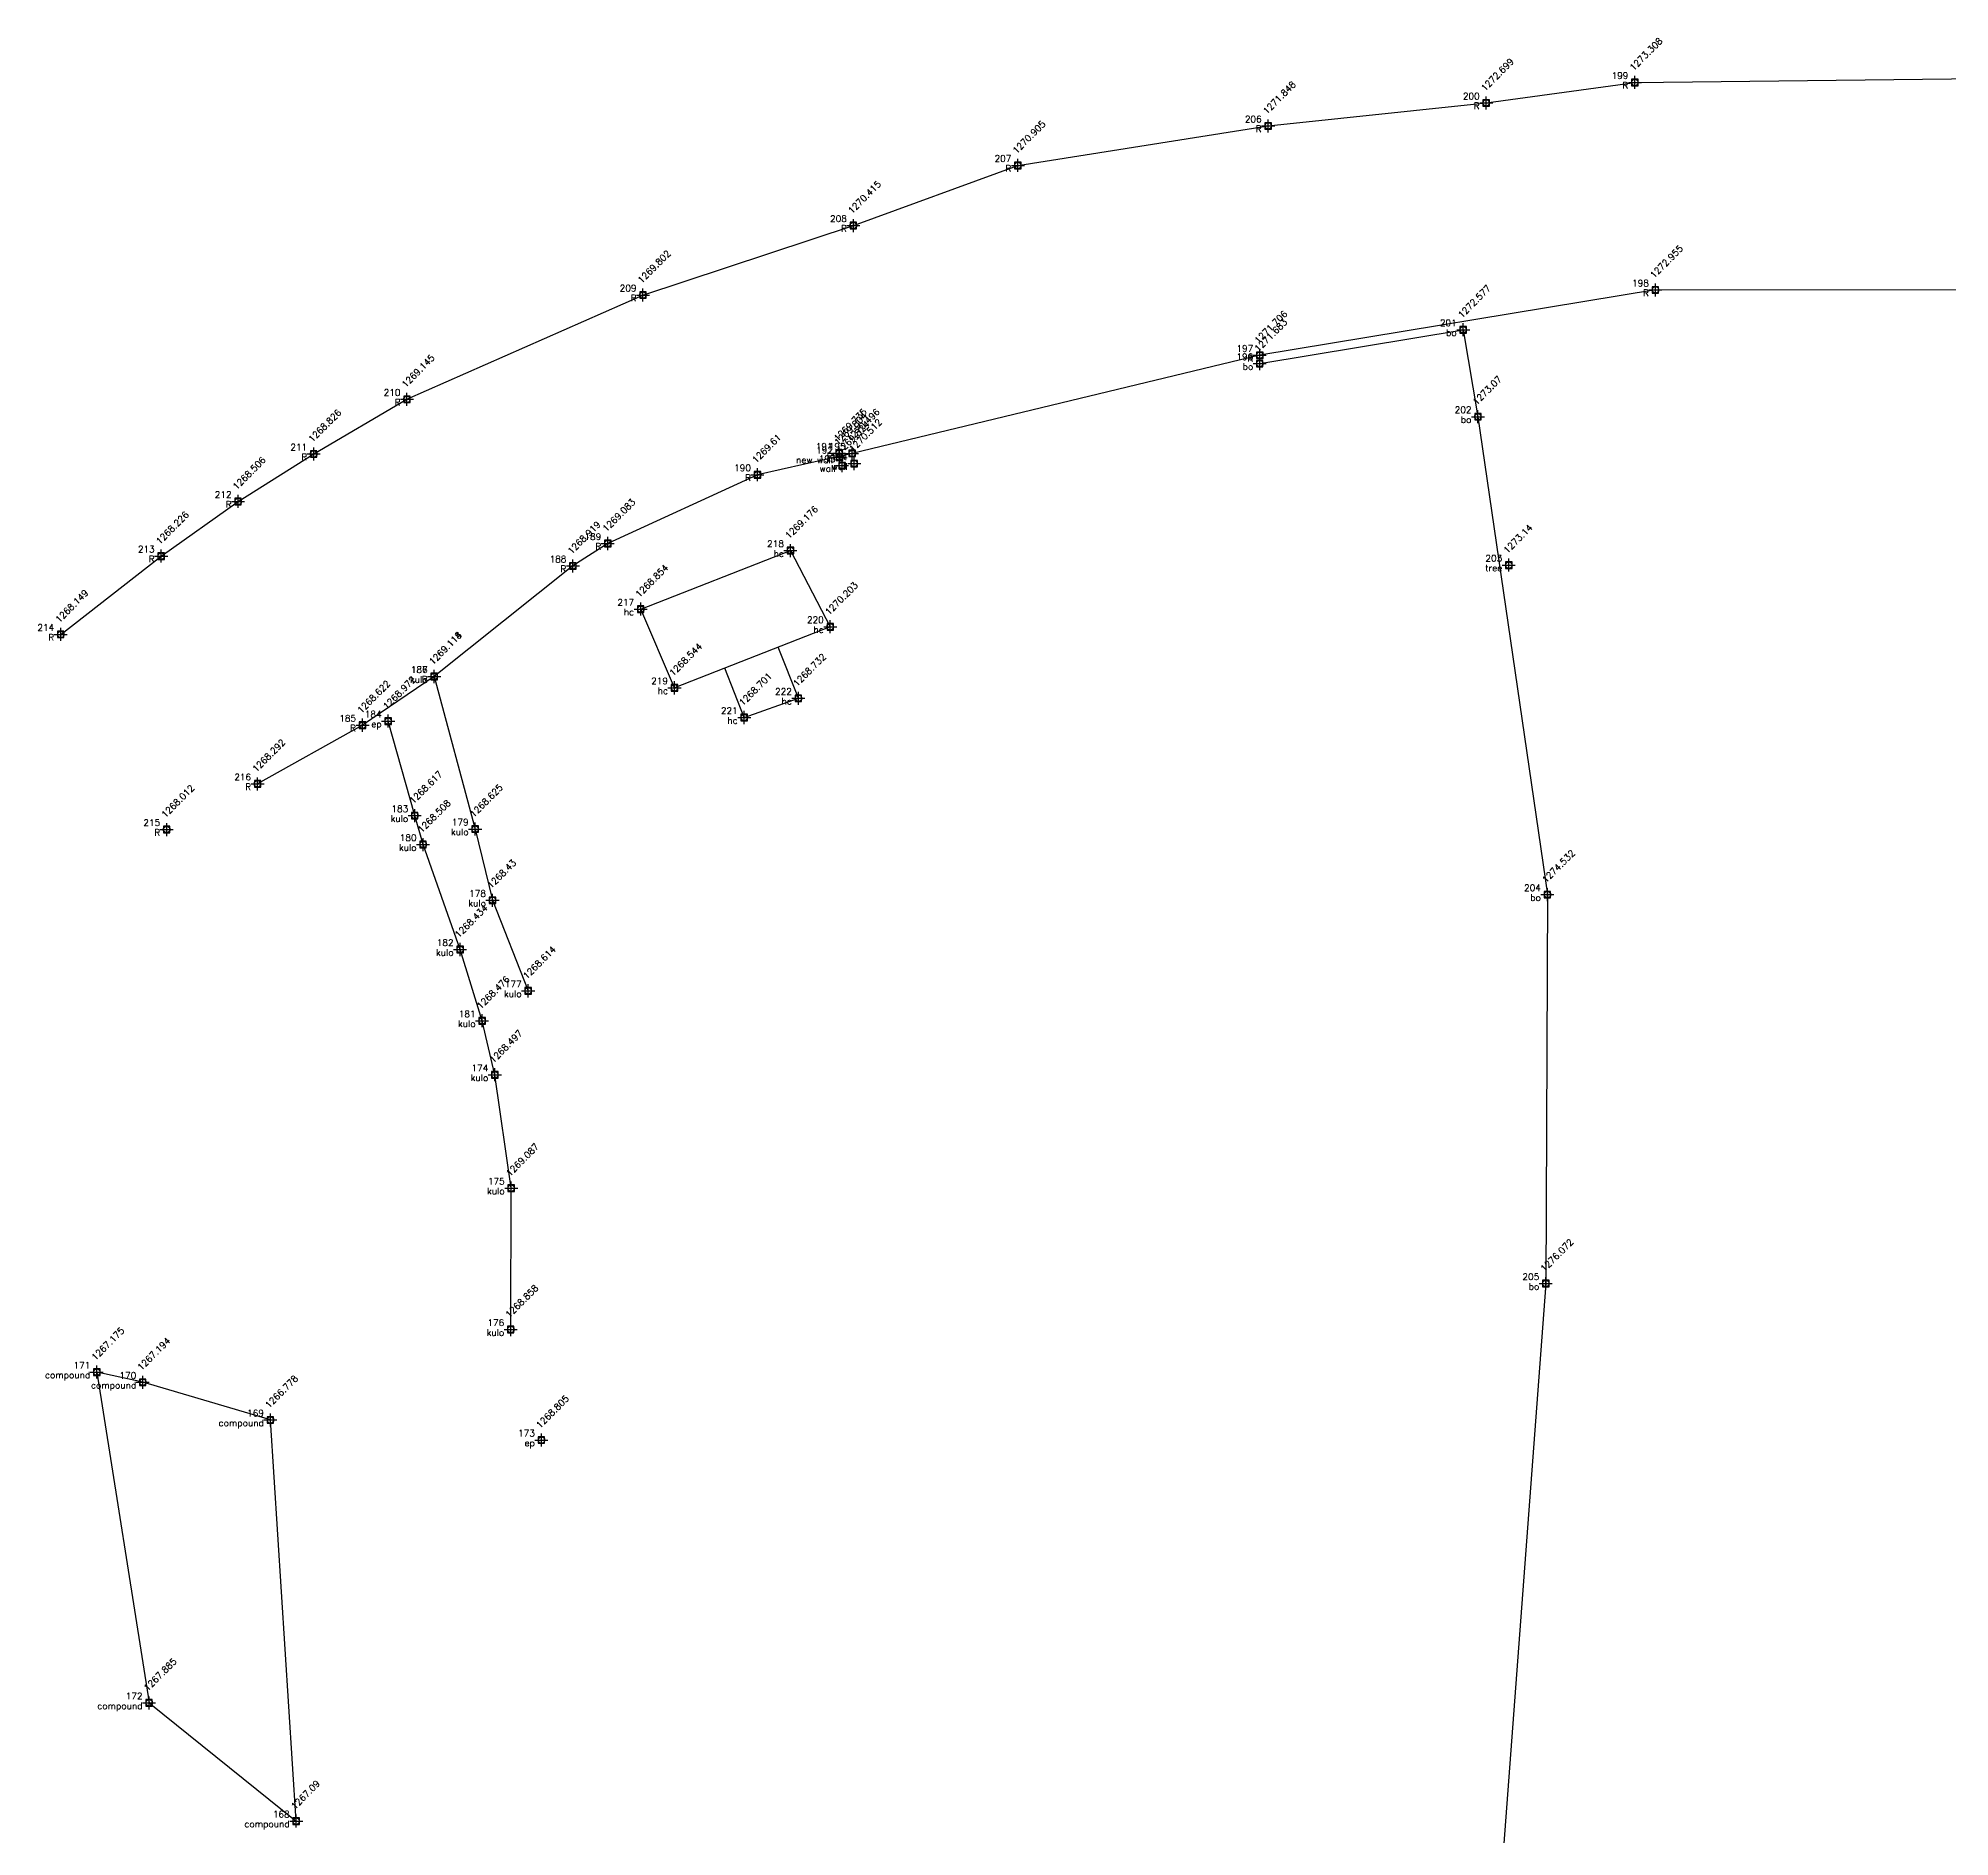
# Model space of a CAD drawing. Header units: metres. Extents: x 345912 to 349030, y 3061206 to 3061792.
# Drawn here: x 346255.6 to 346328.8, y 3061521.6 to 3061590.5 of the extents above; entities that cross this region are included whole.
import ezdxf
from ezdxf.enums import TextEntityAlignment as Align

# ---------------------------------------------------------------- set-up
doc = ezdxf.new("R2010")
doc.units = ezdxf.units.M
doc.header["$MEASUREMENT"] = 0
doc.header["$PDMODE"] = 98
doc.header["$PDSIZE"] = 0.25
for name, color, linetype in [('bo', 7, 'Continuous'), ('Boundary', 6, 'Continuous'), ('compound', 7, 'Continuous'), ('ep', 7, 'Continuous'), ('Features', 5, 'Continuous'), ('hc', 7, 'Continuous'), ('kulo', 7, 'Continuous'), ('new wall', 7, 'Continuous'), ('Points', 7, 'Continuous'), ('Points-ELV', 6, 'Continuous'), ('Points-NUM', 4, 'Continuous'), ('Points-TXT', 3, 'Continuous'), ('R', 1, 'Continuous'), ('tree', 7, 'Continuous'), ('wall', 42, 'Continuous')]:
    doc.layers.add(name, color=color, linetype=linetype)
doc.styles.add('romans', font='romans.shx')

# ---------------------------------------------------------------- blocks, each defined once
blk = doc.blocks.new('POINTS')
at = {"layer": 'Points'}
blk.add_line((0, 0), (0, 0), dxfattribs=at)
blk.add_point((0, 0), dxfattribs=at)
at = {"layer": 'Points-ELV', "style": 'romans'}
blk.add_attdef('ELEV', text='', height=1, rotation=45, dxfattribs=at).set_placement((0, 0), align=Align.BOTTOM_LEFT)
at = {"layer": 'Points-NUM', "style": 'romans'}
blk.add_attdef('PTNUM', text='', height=1, dxfattribs=at).set_placement((0, 0), align=Align.BOTTOM_RIGHT)
at = {"layer": 'Points-TXT', "style": 'romans'}
blk.add_attdef('DESC', text='', height=1, dxfattribs=at).set_placement((0, 0), align=Align.BOTTOM_RIGHT)
blk = doc.blocks.new('dh')
at = {"layer": 'Boundary'}
blk.add_lwpolyline([(346516.738, 3061347.562), (346524.534, 3061348.858), (346525.1, 3061345.528), (346527.758, 3061327.212), (346527.696, 3061312.309), (346525.966, 3061289.156), (346525.002, 3061286.964), (346523.124, 3061286.008), (346520.874, 3061285.18), (346519.244, 3061287.901), (346515.963, 3061286.81), (346512.788, 3061285.421), (346507.841, 3061282.842)], dxfattribs=at)
at = {"layer": 'Features'}
for points in [[(346493.021, 3061338.153), (346498.758, 3061340.397), (346500.285, 3061337.477), (346494.316, 3061335.138)], [(346479.824, 3061291.709), (346478.833, 3061307.08), (346473.943, 3061308.525), (346472.183, 3061308.915), (346474.185, 3061296.24)]]:
    blk.add_lwpolyline(points, close=True, dxfattribs=at)
for points in [[(346496.987, 3061334), (346499.062, 3061334.736), (346498.29369, 3061336.69669)], [(346496.987, 3061334), (346496.24488, 3061335.89385)], [(346485.109, 3061335.57), (346486.679, 3061329.726), (346487.343, 3061326.996), (346488.71, 3061323.526)], [(346488.041, 3061310.547), (346488.061, 3061315.966), (346487.433, 3061320.309), (346486.944, 3061322.378), (346486.101, 3061325.11), (346484.682, 3061329.131), (346484.363, 3061330.241), (346483.346, 3061333.862)]]:
    blk.add_lwpolyline(points, dxfattribs=at)
at = {"layer": 'R'}
for points in [[(346470.8, 3061337.185), (346474.65, 3061340.185), (346477.595, 3061342.279), (346480.492, 3061344.098), (346484.067, 3061346.193), (346493.109, 3061350.19), (346501.168, 3061352.853), (346507.472, 3061355.156), (346517.062, 3061356.668), (346525.415, 3061357.549), (346531.112, 3061358.336), (346598.36, 3061359.118), (346606.403, 3061359.135), (346619.498, 3061357.676), (346630.573, 3061355.794), (346651.92, 3061352.284)], [(346649.951, 3061343.735), (346627.556, 3061347.044), (346618.472, 3061348.789), (346597.905, 3061350.377), (346531.896, 3061350.384), (346516.74, 3061347.88), (346501.121, 3061344.123), (346497.494, 3061343.302), (346491.76, 3061340.668), (346490.424, 3061339.807), (346485.111, 3061335.573), (346482.366, 3061333.706), (346478.345, 3061331.457)]]:
    blk.add_lwpolyline(points, dxfattribs=at)
at = {"layer": 'bo', "linetype": 'Continuous'}
ref = blk.add_blockref('POINTS', (346524.534, 3061348.858, 1272.577), dxfattribs=at)
ref.add_attrib('PTNUM', '201', dxfattribs={"layer": 'Points-NUM', "height": 0.25, "style": 'romans'}).set_placement((346524.284, 3061348.9205, 1272.577), align=Align.BOTTOM_RIGHT)
ref.add_attrib('DESC', 'bo', dxfattribs={"layer": 'Points-TXT', "height": 0.25, "style": 'romans'}).set_placement((346524.284, 3061348.5455, 1272.577), align=Align.BOTTOM_RIGHT)
ref.add_attrib('ELEV', '1272.577', dxfattribs={"layer": 'Points-ELV', "height": 0.25, "rotation": 45, "style": 'romans'}).set_placement((346524.534, 3061349.233, 1272.577), align=Align.BOTTOM_LEFT)
ref = blk.add_blockref('POINTS', (346516.738, 3061347.562, 1271.683), dxfattribs=at)
ref.add_attrib('PTNUM', '196', dxfattribs={"layer": 'Points-NUM', "height": 0.25, "style": 'romans'}).set_placement((346516.488, 3061347.6245, 1271.683), align=Align.BOTTOM_RIGHT)
ref.add_attrib('DESC', 'bo', dxfattribs={"layer": 'Points-TXT', "height": 0.25, "style": 'romans'}).set_placement((346516.488, 3061347.2495, 1271.683), align=Align.BOTTOM_RIGHT)
ref.add_attrib('ELEV', '1271.683', dxfattribs={"layer": 'Points-ELV', "height": 0.25, "rotation": 45, "style": 'romans'}).set_placement((346516.738, 3061347.937, 1271.683), align=Align.BOTTOM_LEFT)
ref = blk.add_blockref('POINTS', (346525.1, 3061345.528, 1273.07), dxfattribs=at)
ref.add_attrib('PTNUM', '202', dxfattribs={"layer": 'Points-NUM', "height": 0.25, "style": 'romans'}).set_placement((346524.85, 3061345.5905, 1273.07), align=Align.BOTTOM_RIGHT)
ref.add_attrib('DESC', 'bo', dxfattribs={"layer": 'Points-TXT', "height": 0.25, "style": 'romans'}).set_placement((346524.85, 3061345.2155, 1273.07), align=Align.BOTTOM_RIGHT)
ref.add_attrib('ELEV', '1273.07', dxfattribs={"layer": 'Points-ELV', "height": 0.25, "rotation": 45, "style": 'romans'}).set_placement((346525.1, 3061345.903, 1273.07), align=Align.BOTTOM_LEFT)
ref = blk.add_blockref('POINTS', (346527.758, 3061327.212, 1274.532), dxfattribs=at)
ref.add_attrib('PTNUM', '204', dxfattribs={"layer": 'Points-NUM', "height": 0.25, "style": 'romans'}).set_placement((346527.508, 3061327.2745, 1274.532), align=Align.BOTTOM_RIGHT)
ref.add_attrib('DESC', 'bo', dxfattribs={"layer": 'Points-TXT', "height": 0.25, "style": 'romans'}).set_placement((346527.508, 3061326.8995, 1274.532), align=Align.BOTTOM_RIGHT)
ref.add_attrib('ELEV', '1274.532', dxfattribs={"layer": 'Points-ELV', "height": 0.25, "rotation": 45, "style": 'romans'}).set_placement((346527.758, 3061327.587, 1274.532), align=Align.BOTTOM_LEFT)
ref = blk.add_blockref('POINTS', (346527.696, 3061312.309, 1276.072), dxfattribs=at)
ref.add_attrib('PTNUM', '205', dxfattribs={"layer": 'Points-NUM', "height": 0.25, "style": 'romans'}).set_placement((346527.446, 3061312.3715, 1276.072), align=Align.BOTTOM_RIGHT)
ref.add_attrib('DESC', 'bo', dxfattribs={"layer": 'Points-TXT', "height": 0.25, "style": 'romans'}).set_placement((346527.446, 3061311.9965, 1276.072), align=Align.BOTTOM_RIGHT)
ref.add_attrib('ELEV', '1276.072', dxfattribs={"layer": 'Points-ELV', "height": 0.25, "rotation": 45, "style": 'romans'}).set_placement((346527.696, 3061312.684, 1276.072), align=Align.BOTTOM_LEFT)
at = {"layer": 'compound', "linetype": 'Continuous'}
ref = blk.add_blockref('POINTS', (346472.183, 3061308.915, 1267.175), dxfattribs=at)
ref.add_attrib('PTNUM', '171', dxfattribs={"layer": 'Points-NUM', "height": 0.25, "style": 'romans'}).set_placement((346471.933, 3061308.9775, 1267.175), align=Align.BOTTOM_RIGHT)
ref.add_attrib('DESC', 'compound', dxfattribs={"layer": 'Points-TXT', "height": 0.25, "style": 'romans'}).set_placement((346471.933, 3061308.6025, 1267.175), align=Align.BOTTOM_RIGHT)
ref.add_attrib('ELEV', '1267.175', dxfattribs={"layer": 'Points-ELV', "height": 0.25, "rotation": 45, "style": 'romans'}).set_placement((346472.183, 3061309.29, 1267.175), align=Align.BOTTOM_LEFT)
ref = blk.add_blockref('POINTS', (346473.943, 3061308.525, 1267.194), dxfattribs=at)
ref.add_attrib('PTNUM', '170', dxfattribs={"layer": 'Points-NUM', "height": 0.25, "style": 'romans'}).set_placement((346473.693, 3061308.5875, 1267.194), align=Align.BOTTOM_RIGHT)
ref.add_attrib('DESC', 'compound', dxfattribs={"layer": 'Points-TXT', "height": 0.25, "style": 'romans'}).set_placement((346473.693, 3061308.2125, 1267.194), align=Align.BOTTOM_RIGHT)
ref.add_attrib('ELEV', '1267.194', dxfattribs={"layer": 'Points-ELV', "height": 0.25, "rotation": 45, "style": 'romans'}).set_placement((346473.943, 3061308.9, 1267.194), align=Align.BOTTOM_LEFT)
ref = blk.add_blockref('POINTS', (346478.833, 3061307.08, 1266.778), dxfattribs=at)
ref.add_attrib('PTNUM', '169', dxfattribs={"layer": 'Points-NUM', "height": 0.25, "style": 'romans'}).set_placement((346478.583, 3061307.1425, 1266.778), align=Align.BOTTOM_RIGHT)
ref.add_attrib('DESC', 'compound', dxfattribs={"layer": 'Points-TXT', "height": 0.25, "style": 'romans'}).set_placement((346478.583, 3061306.7675, 1266.778), align=Align.BOTTOM_RIGHT)
ref.add_attrib('ELEV', '1266.778', dxfattribs={"layer": 'Points-ELV', "height": 0.25, "rotation": 45, "style": 'romans'}).set_placement((346478.833, 3061307.455, 1266.778), align=Align.BOTTOM_LEFT)
ref = blk.add_blockref('POINTS', (346474.185, 3061296.24, 1267.885), dxfattribs=at)
ref.add_attrib('PTNUM', '172', dxfattribs={"layer": 'Points-NUM', "height": 0.25, "style": 'romans'}).set_placement((346473.935, 3061296.3025, 1267.885), align=Align.BOTTOM_RIGHT)
ref.add_attrib('DESC', 'compound', dxfattribs={"layer": 'Points-TXT', "height": 0.25, "style": 'romans'}).set_placement((346473.935, 3061295.9275, 1267.885), align=Align.BOTTOM_RIGHT)
ref.add_attrib('ELEV', '1267.885', dxfattribs={"layer": 'Points-ELV', "height": 0.25, "rotation": 45, "style": 'romans'}).set_placement((346474.185, 3061296.615, 1267.885), align=Align.BOTTOM_LEFT)
ref = blk.add_blockref('POINTS', (346479.824, 3061291.709, 1267.09), dxfattribs=at)
ref.add_attrib('PTNUM', '168', dxfattribs={"layer": 'Points-NUM', "height": 0.25, "style": 'romans'}).set_placement((346479.574, 3061291.7715, 1267.09), align=Align.BOTTOM_RIGHT)
ref.add_attrib('DESC', 'compound', dxfattribs={"layer": 'Points-TXT', "height": 0.25, "style": 'romans'}).set_placement((346479.574, 3061291.3965, 1267.09), align=Align.BOTTOM_RIGHT)
ref.add_attrib('ELEV', '1267.09', dxfattribs={"layer": 'Points-ELV', "height": 0.25, "rotation": 45, "style": 'romans'}).set_placement((346479.824, 3061292.084, 1267.09), align=Align.BOTTOM_LEFT)
at = {"layer": 'ep', "linetype": 'Continuous'}
ref = blk.add_blockref('POINTS', (346483.346, 3061333.862, 1268.972), dxfattribs=at)
ref.add_attrib('PTNUM', '184', dxfattribs={"layer": 'Points-NUM', "height": 0.25, "style": 'romans'}).set_placement((346483.096, 3061333.9245, 1268.972), align=Align.BOTTOM_RIGHT)
ref.add_attrib('DESC', 'ep', dxfattribs={"layer": 'Points-TXT', "height": 0.25, "style": 'romans'}).set_placement((346483.096, 3061333.5495, 1268.972), align=Align.BOTTOM_RIGHT)
ref.add_attrib('ELEV', '1268.972', dxfattribs={"layer": 'Points-ELV', "height": 0.25, "rotation": 45, "style": 'romans'}).set_placement((346483.346, 3061334.237, 1268.972), align=Align.BOTTOM_LEFT)
ref = blk.add_blockref('POINTS', (346489.216, 3061306.312, 1268.805), dxfattribs=at)
ref.add_attrib('PTNUM', '173', dxfattribs={"layer": 'Points-NUM', "height": 0.25, "style": 'romans'}).set_placement((346488.966, 3061306.3745, 1268.805), align=Align.BOTTOM_RIGHT)
ref.add_attrib('DESC', 'ep', dxfattribs={"layer": 'Points-TXT', "height": 0.25, "style": 'romans'}).set_placement((346488.966, 3061305.9995, 1268.805), align=Align.BOTTOM_RIGHT)
ref.add_attrib('ELEV', '1268.805', dxfattribs={"layer": 'Points-ELV', "height": 0.25, "rotation": 45, "style": 'romans'}).set_placement((346489.216, 3061306.687, 1268.805), align=Align.BOTTOM_LEFT)
at = {"layer": 'hc', "linetype": 'Continuous'}
ref = blk.add_blockref('POINTS', (346498.758, 3061340.397, 1269.176), dxfattribs=at)
ref.add_attrib('PTNUM', '218', dxfattribs={"layer": 'Points-NUM', "height": 0.25, "style": 'romans'}).set_placement((346498.508, 3061340.4595, 1269.176), align=Align.BOTTOM_RIGHT)
ref.add_attrib('DESC', 'hc', dxfattribs={"layer": 'Points-TXT', "height": 0.25, "style": 'romans'}).set_placement((346498.508, 3061340.0845, 1269.176), align=Align.BOTTOM_RIGHT)
ref.add_attrib('ELEV', '1269.176', dxfattribs={"layer": 'Points-ELV', "height": 0.25, "rotation": 45, "style": 'romans'}).set_placement((346498.758, 3061340.772, 1269.176), align=Align.BOTTOM_LEFT)
ref = blk.add_blockref('POINTS', (346493.021, 3061338.153, 1268.854), dxfattribs=at)
ref.add_attrib('PTNUM', '217', dxfattribs={"layer": 'Points-NUM', "height": 0.25, "style": 'romans'}).set_placement((346492.771, 3061338.2155, 1268.854), align=Align.BOTTOM_RIGHT)
ref.add_attrib('DESC', 'hc', dxfattribs={"layer": 'Points-TXT', "height": 0.25, "style": 'romans'}).set_placement((346492.771, 3061337.8405, 1268.854), align=Align.BOTTOM_RIGHT)
ref.add_attrib('ELEV', '1268.854', dxfattribs={"layer": 'Points-ELV', "height": 0.25, "rotation": 45, "style": 'romans'}).set_placement((346493.021, 3061338.528, 1268.854), align=Align.BOTTOM_LEFT)
ref = blk.add_blockref('POINTS', (346500.285, 3061337.477, 1270.203), dxfattribs=at)
ref.add_attrib('PTNUM', '220', dxfattribs={"layer": 'Points-NUM', "height": 0.25, "style": 'romans'}).set_placement((346500.035, 3061337.5395, 1270.203), align=Align.BOTTOM_RIGHT)
ref.add_attrib('DESC', 'hc', dxfattribs={"layer": 'Points-TXT', "height": 0.25, "style": 'romans'}).set_placement((346500.035, 3061337.1645, 1270.203), align=Align.BOTTOM_RIGHT)
ref.add_attrib('ELEV', '1270.203', dxfattribs={"layer": 'Points-ELV', "height": 0.25, "rotation": 45, "style": 'romans'}).set_placement((346500.285, 3061337.852, 1270.203), align=Align.BOTTOM_LEFT)
ref = blk.add_blockref('POINTS', (346494.316, 3061335.138, 1268.544), dxfattribs=at)
ref.add_attrib('PTNUM', '219', dxfattribs={"layer": 'Points-NUM', "height": 0.25, "style": 'romans'}).set_placement((346494.066, 3061335.2005, 1268.544), align=Align.BOTTOM_RIGHT)
ref.add_attrib('DESC', 'hc', dxfattribs={"layer": 'Points-TXT', "height": 0.25, "style": 'romans'}).set_placement((346494.066, 3061334.8255, 1268.544), align=Align.BOTTOM_RIGHT)
ref.add_attrib('ELEV', '1268.544', dxfattribs={"layer": 'Points-ELV', "height": 0.25, "rotation": 45, "style": 'romans'}).set_placement((346494.316, 3061335.513, 1268.544), align=Align.BOTTOM_LEFT)
ref = blk.add_blockref('POINTS', (346499.062, 3061334.736, 1268.732), dxfattribs=at)
ref.add_attrib('PTNUM', '222', dxfattribs={"layer": 'Points-NUM', "height": 0.25, "style": 'romans'}).set_placement((346498.812, 3061334.7985, 1268.732), align=Align.BOTTOM_RIGHT)
ref.add_attrib('DESC', 'hc', dxfattribs={"layer": 'Points-TXT', "height": 0.25, "style": 'romans'}).set_placement((346498.812, 3061334.4235, 1268.732), align=Align.BOTTOM_RIGHT)
ref.add_attrib('ELEV', '1268.732', dxfattribs={"layer": 'Points-ELV', "height": 0.25, "rotation": 45, "style": 'romans'}).set_placement((346499.062, 3061335.111, 1268.732), align=Align.BOTTOM_LEFT)
ref = blk.add_blockref('POINTS', (346496.987, 3061334, 1268.701), dxfattribs=at)
ref.add_attrib('PTNUM', '221', dxfattribs={"layer": 'Points-NUM', "height": 0.25, "style": 'romans'}).set_placement((346496.737, 3061334.0625, 1268.701), align=Align.BOTTOM_RIGHT)
ref.add_attrib('DESC', 'hc', dxfattribs={"layer": 'Points-TXT', "height": 0.25, "style": 'romans'}).set_placement((346496.737, 3061333.6875, 1268.701), align=Align.BOTTOM_RIGHT)
ref.add_attrib('ELEV', '1268.701', dxfattribs={"layer": 'Points-ELV', "height": 0.25, "rotation": 45, "style": 'romans'}).set_placement((346496.987, 3061334.375, 1268.701), align=Align.BOTTOM_LEFT)
at = {"layer": 'kulo', "linetype": 'Continuous'}
ref = blk.add_blockref('POINTS', (346485.109, 3061335.57, 1269.118), dxfattribs=at)
ref.add_attrib('PTNUM', '187', dxfattribs={"layer": 'Points-NUM', "height": 0.25, "style": 'romans'}).set_placement((346484.859, 3061335.6325, 1269.118), align=Align.BOTTOM_RIGHT)
ref.add_attrib('DESC', 'kulo', dxfattribs={"layer": 'Points-TXT', "height": 0.25, "style": 'romans'}).set_placement((346484.859, 3061335.2575, 1269.118), align=Align.BOTTOM_RIGHT)
ref.add_attrib('ELEV', '1269.118', dxfattribs={"layer": 'Points-ELV', "height": 0.25, "rotation": 45, "style": 'romans'}).set_placement((346485.109, 3061335.945, 1269.118), align=Align.BOTTOM_LEFT)
ref = blk.add_blockref('POINTS', (346484.363, 3061330.241, 1268.617), dxfattribs=at)
ref.add_attrib('PTNUM', '183', dxfattribs={"layer": 'Points-NUM', "height": 0.25, "style": 'romans'}).set_placement((346484.113, 3061330.3035, 1268.617), align=Align.BOTTOM_RIGHT)
ref.add_attrib('DESC', 'kulo', dxfattribs={"layer": 'Points-TXT', "height": 0.25, "style": 'romans'}).set_placement((346484.113, 3061329.9285, 1268.617), align=Align.BOTTOM_RIGHT)
ref.add_attrib('ELEV', '1268.617', dxfattribs={"layer": 'Points-ELV', "height": 0.25, "rotation": 45, "style": 'romans'}).set_placement((346484.363, 3061330.616, 1268.617), align=Align.BOTTOM_LEFT)
ref = blk.add_blockref('POINTS', (346486.679, 3061329.726, 1268.625), dxfattribs=at)
ref.add_attrib('PTNUM', '179', dxfattribs={"layer": 'Points-NUM', "height": 0.25, "style": 'romans'}).set_placement((346486.429, 3061329.7885, 1268.625), align=Align.BOTTOM_RIGHT)
ref.add_attrib('DESC', 'kulo', dxfattribs={"layer": 'Points-TXT', "height": 0.25, "style": 'romans'}).set_placement((346486.429, 3061329.4135, 1268.625), align=Align.BOTTOM_RIGHT)
ref.add_attrib('ELEV', '1268.625', dxfattribs={"layer": 'Points-ELV', "height": 0.25, "rotation": 45, "style": 'romans'}).set_placement((346486.679, 3061330.101, 1268.625), align=Align.BOTTOM_LEFT)
ref = blk.add_blockref('POINTS', (346484.682, 3061329.131, 1268.508), dxfattribs=at)
ref.add_attrib('PTNUM', '180', dxfattribs={"layer": 'Points-NUM', "height": 0.25, "style": 'romans'}).set_placement((346484.432, 3061329.1935, 1268.508), align=Align.BOTTOM_RIGHT)
ref.add_attrib('DESC', 'kulo', dxfattribs={"layer": 'Points-TXT', "height": 0.25, "style": 'romans'}).set_placement((346484.432, 3061328.8185, 1268.508), align=Align.BOTTOM_RIGHT)
ref.add_attrib('ELEV', '1268.508', dxfattribs={"layer": 'Points-ELV', "height": 0.25, "rotation": 45, "style": 'romans'}).set_placement((346484.682, 3061329.506, 1268.508), align=Align.BOTTOM_LEFT)
ref = blk.add_blockref('POINTS', (346487.343, 3061326.996, 1268.43), dxfattribs=at)
ref.add_attrib('PTNUM', '178', dxfattribs={"layer": 'Points-NUM', "height": 0.25, "style": 'romans'}).set_placement((346487.093, 3061327.0585, 1268.43), align=Align.BOTTOM_RIGHT)
ref.add_attrib('DESC', 'kulo', dxfattribs={"layer": 'Points-TXT', "height": 0.25, "style": 'romans'}).set_placement((346487.093, 3061326.6835, 1268.43), align=Align.BOTTOM_RIGHT)
ref.add_attrib('ELEV', '1268.43', dxfattribs={"layer": 'Points-ELV', "height": 0.25, "rotation": 45, "style": 'romans'}).set_placement((346487.343, 3061327.371, 1268.43), align=Align.BOTTOM_LEFT)
ref = blk.add_blockref('POINTS', (346486.101, 3061325.11, 1268.434), dxfattribs=at)
ref.add_attrib('PTNUM', '182', dxfattribs={"layer": 'Points-NUM', "height": 0.25, "style": 'romans'}).set_placement((346485.851, 3061325.1725, 1268.434), align=Align.BOTTOM_RIGHT)
ref.add_attrib('DESC', 'kulo', dxfattribs={"layer": 'Points-TXT', "height": 0.25, "style": 'romans'}).set_placement((346485.851, 3061324.7975, 1268.434), align=Align.BOTTOM_RIGHT)
ref.add_attrib('ELEV', '1268.434', dxfattribs={"layer": 'Points-ELV', "height": 0.25, "rotation": 45, "style": 'romans'}).set_placement((346486.101, 3061325.485, 1268.434), align=Align.BOTTOM_LEFT)
ref = blk.add_blockref('POINTS', (346488.71, 3061323.526, 1268.614), dxfattribs=at)
ref.add_attrib('PTNUM', '177', dxfattribs={"layer": 'Points-NUM', "height": 0.25, "style": 'romans'}).set_placement((346488.46, 3061323.5885, 1268.614), align=Align.BOTTOM_RIGHT)
ref.add_attrib('DESC', 'kulo', dxfattribs={"layer": 'Points-TXT', "height": 0.25, "style": 'romans'}).set_placement((346488.46, 3061323.2135, 1268.614), align=Align.BOTTOM_RIGHT)
ref.add_attrib('ELEV', '1268.614', dxfattribs={"layer": 'Points-ELV', "height": 0.25, "rotation": 45, "style": 'romans'}).set_placement((346488.71, 3061323.901, 1268.614), align=Align.BOTTOM_LEFT)
ref = blk.add_blockref('POINTS', (346486.944, 3061322.378, 1268.476), dxfattribs=at)
ref.add_attrib('PTNUM', '181', dxfattribs={"layer": 'Points-NUM', "height": 0.25, "style": 'romans'}).set_placement((346486.694, 3061322.4405, 1268.476), align=Align.BOTTOM_RIGHT)
ref.add_attrib('DESC', 'kulo', dxfattribs={"layer": 'Points-TXT', "height": 0.25, "style": 'romans'}).set_placement((346486.694, 3061322.0655, 1268.476), align=Align.BOTTOM_RIGHT)
ref.add_attrib('ELEV', '1268.476', dxfattribs={"layer": 'Points-ELV', "height": 0.25, "rotation": 45, "style": 'romans'}).set_placement((346486.944, 3061322.753, 1268.476), align=Align.BOTTOM_LEFT)
ref = blk.add_blockref('POINTS', (346487.433, 3061320.309, 1268.497), dxfattribs=at)
ref.add_attrib('PTNUM', '174', dxfattribs={"layer": 'Points-NUM', "height": 0.25, "style": 'romans'}).set_placement((346487.183, 3061320.3715, 1268.497), align=Align.BOTTOM_RIGHT)
ref.add_attrib('DESC', 'kulo', dxfattribs={"layer": 'Points-TXT', "height": 0.25, "style": 'romans'}).set_placement((346487.183, 3061319.9965, 1268.497), align=Align.BOTTOM_RIGHT)
ref.add_attrib('ELEV', '1268.497', dxfattribs={"layer": 'Points-ELV', "height": 0.25, "rotation": 45, "style": 'romans'}).set_placement((346487.433, 3061320.684, 1268.497), align=Align.BOTTOM_LEFT)
ref = blk.add_blockref('POINTS', (346488.061, 3061315.966, 1269.087), dxfattribs=at)
ref.add_attrib('PTNUM', '175', dxfattribs={"layer": 'Points-NUM', "height": 0.25, "style": 'romans'}).set_placement((346487.811, 3061316.0285, 1269.087), align=Align.BOTTOM_RIGHT)
ref.add_attrib('DESC', 'kulo', dxfattribs={"layer": 'Points-TXT', "height": 0.25, "style": 'romans'}).set_placement((346487.811, 3061315.6535, 1269.087), align=Align.BOTTOM_RIGHT)
ref.add_attrib('ELEV', '1269.087', dxfattribs={"layer": 'Points-ELV', "height": 0.25, "rotation": 45, "style": 'romans'}).set_placement((346488.061, 3061316.341, 1269.087), align=Align.BOTTOM_LEFT)
ref = blk.add_blockref('POINTS', (346488.041, 3061310.547, 1268.858), dxfattribs=at)
ref.add_attrib('PTNUM', '176', dxfattribs={"layer": 'Points-NUM', "height": 0.25, "style": 'romans'}).set_placement((346487.791, 3061310.6095, 1268.858), align=Align.BOTTOM_RIGHT)
ref.add_attrib('DESC', 'kulo', dxfattribs={"layer": 'Points-TXT', "height": 0.25, "style": 'romans'}).set_placement((346487.791, 3061310.2345, 1268.858), align=Align.BOTTOM_RIGHT)
ref.add_attrib('ELEV', '1268.858', dxfattribs={"layer": 'Points-ELV', "height": 0.25, "rotation": 45, "style": 'romans'}).set_placement((346488.041, 3061310.922, 1268.858), align=Align.BOTTOM_LEFT)
at = {"layer": 'new wall', "linetype": 'Continuous'}
ref = blk.add_blockref('POINTS', (346500.638, 3061343.98, 1269.804), dxfattribs=at)
ref.add_attrib('PTNUM', '192', dxfattribs={"layer": 'Points-NUM', "height": 0.25, "style": 'romans'}).set_placement((346500.388, 3061344.0425, 1269.804), align=Align.BOTTOM_RIGHT)
ref.add_attrib('DESC', 'new wall', dxfattribs={"layer": 'Points-TXT', "height": 0.25, "style": 'romans'}).set_placement((346500.388, 3061343.6675, 1269.804), align=Align.BOTTOM_RIGHT)
ref.add_attrib('ELEV', '1269.804', dxfattribs={"layer": 'Points-ELV', "height": 0.25, "rotation": 45, "style": 'romans'}).set_placement((346500.638, 3061344.355, 1269.804), align=Align.BOTTOM_LEFT)
at = {"layer": 'R', "linetype": 'Continuous'}
ref = blk.add_blockref('POINTS', (346531.112, 3061358.336, 1273.308), dxfattribs=at)
ref.add_attrib('PTNUM', '199', dxfattribs={"layer": 'Points-NUM', "height": 0.25, "style": 'romans'}).set_placement((346530.862, 3061358.3985, 1273.308), align=Align.BOTTOM_RIGHT)
ref.add_attrib('DESC', 'R', dxfattribs={"layer": 'Points-TXT', "height": 0.25, "style": 'romans'}).set_placement((346530.862, 3061358.0235, 1273.308), align=Align.BOTTOM_RIGHT)
ref.add_attrib('ELEV', '1273.308', dxfattribs={"layer": 'Points-ELV', "height": 0.25, "rotation": 45, "style": 'romans'}).set_placement((346531.112, 3061358.711, 1273.308), align=Align.BOTTOM_LEFT)
ref = blk.add_blockref('POINTS', (346525.415, 3061357.549, 1272.699), dxfattribs=at)
ref.add_attrib('PTNUM', '200', dxfattribs={"layer": 'Points-NUM', "height": 0.25, "style": 'romans'}).set_placement((346525.165, 3061357.6115, 1272.699), align=Align.BOTTOM_RIGHT)
ref.add_attrib('DESC', 'R', dxfattribs={"layer": 'Points-TXT', "height": 0.25, "style": 'romans'}).set_placement((346525.165, 3061357.2365, 1272.699), align=Align.BOTTOM_RIGHT)
ref.add_attrib('ELEV', '1272.699', dxfattribs={"layer": 'Points-ELV', "height": 0.25, "rotation": 45, "style": 'romans'}).set_placement((346525.415, 3061357.924, 1272.699), align=Align.BOTTOM_LEFT)
ref = blk.add_blockref('POINTS', (346517.062, 3061356.668, 1271.848), dxfattribs=at)
ref.add_attrib('PTNUM', '206', dxfattribs={"layer": 'Points-NUM', "height": 0.25, "style": 'romans'}).set_placement((346516.812, 3061356.7305, 1271.848), align=Align.BOTTOM_RIGHT)
ref.add_attrib('DESC', 'R', dxfattribs={"layer": 'Points-TXT', "height": 0.25, "style": 'romans'}).set_placement((346516.812, 3061356.3555, 1271.848), align=Align.BOTTOM_RIGHT)
ref.add_attrib('ELEV', '1271.848', dxfattribs={"layer": 'Points-ELV', "height": 0.25, "rotation": 45, "style": 'romans'}).set_placement((346517.062, 3061357.043, 1271.848), align=Align.BOTTOM_LEFT)
ref = blk.add_blockref('POINTS', (346507.472, 3061355.156, 1270.905), dxfattribs=at)
ref.add_attrib('PTNUM', '207', dxfattribs={"layer": 'Points-NUM', "height": 0.25, "style": 'romans'}).set_placement((346507.222, 3061355.2185, 1270.905), align=Align.BOTTOM_RIGHT)
ref.add_attrib('DESC', 'R', dxfattribs={"layer": 'Points-TXT', "height": 0.25, "style": 'romans'}).set_placement((346507.222, 3061354.8435, 1270.905), align=Align.BOTTOM_RIGHT)
ref.add_attrib('ELEV', '1270.905', dxfattribs={"layer": 'Points-ELV', "height": 0.25, "rotation": 45, "style": 'romans'}).set_placement((346507.472, 3061355.531, 1270.905), align=Align.BOTTOM_LEFT)
ref = blk.add_blockref('POINTS', (346501.168, 3061352.853, 1270.415), dxfattribs=at)
ref.add_attrib('PTNUM', '208', dxfattribs={"layer": 'Points-NUM', "height": 0.25, "style": 'romans'}).set_placement((346500.918, 3061352.9155, 1270.415), align=Align.BOTTOM_RIGHT)
ref.add_attrib('DESC', 'R', dxfattribs={"layer": 'Points-TXT', "height": 0.25, "style": 'romans'}).set_placement((346500.918, 3061352.5405, 1270.415), align=Align.BOTTOM_RIGHT)
ref.add_attrib('ELEV', '1270.415', dxfattribs={"layer": 'Points-ELV', "height": 0.25, "rotation": 45, "style": 'romans'}).set_placement((346501.168, 3061353.228, 1270.415), align=Align.BOTTOM_LEFT)
ref = blk.add_blockref('POINTS', (346493.109, 3061350.19, 1269.802), dxfattribs=at)
ref.add_attrib('PTNUM', '209', dxfattribs={"layer": 'Points-NUM', "height": 0.25, "style": 'romans'}).set_placement((346492.859, 3061350.2525, 1269.802), align=Align.BOTTOM_RIGHT)
ref.add_attrib('DESC', 'R', dxfattribs={"layer": 'Points-TXT', "height": 0.25, "style": 'romans'}).set_placement((346492.859, 3061349.8775, 1269.802), align=Align.BOTTOM_RIGHT)
ref.add_attrib('ELEV', '1269.802', dxfattribs={"layer": 'Points-ELV', "height": 0.25, "rotation": 45, "style": 'romans'}).set_placement((346493.109, 3061350.565, 1269.802), align=Align.BOTTOM_LEFT)
ref = blk.add_blockref('POINTS', (346531.896, 3061350.384, 1272.955), dxfattribs=at)
ref.add_attrib('PTNUM', '198', dxfattribs={"layer": 'Points-NUM', "height": 0.25, "style": 'romans'}).set_placement((346531.646, 3061350.4465, 1272.955), align=Align.BOTTOM_RIGHT)
ref.add_attrib('DESC', 'R', dxfattribs={"layer": 'Points-TXT', "height": 0.25, "style": 'romans'}).set_placement((346531.646, 3061350.0715, 1272.955), align=Align.BOTTOM_RIGHT)
ref.add_attrib('ELEV', '1272.955', dxfattribs={"layer": 'Points-ELV', "height": 0.25, "rotation": 45, "style": 'romans'}).set_placement((346531.896, 3061350.759, 1272.955), align=Align.BOTTOM_LEFT)
ref = blk.add_blockref('POINTS', (346516.74, 3061347.88, 1271.706), dxfattribs=at)
ref.add_attrib('PTNUM', '197', dxfattribs={"layer": 'Points-NUM', "height": 0.25, "style": 'romans'}).set_placement((346516.49, 3061347.9425, 1271.706), align=Align.BOTTOM_RIGHT)
ref.add_attrib('DESC', 'R', dxfattribs={"layer": 'Points-TXT', "height": 0.25, "style": 'romans'}).set_placement((346516.49, 3061347.5675, 1271.706), align=Align.BOTTOM_RIGHT)
ref.add_attrib('ELEV', '1271.706', dxfattribs={"layer": 'Points-ELV', "height": 0.25, "rotation": 45, "style": 'romans'}).set_placement((346516.74, 3061348.255, 1271.706), align=Align.BOTTOM_LEFT)
ref = blk.add_blockref('POINTS', (346484.067, 3061346.193, 1269.145), dxfattribs=at)
ref.add_attrib('PTNUM', '210', dxfattribs={"layer": 'Points-NUM', "height": 0.25, "style": 'romans'}).set_placement((346483.817, 3061346.2555, 1269.145), align=Align.BOTTOM_RIGHT)
ref.add_attrib('DESC', 'R', dxfattribs={"layer": 'Points-TXT', "height": 0.25, "style": 'romans'}).set_placement((346483.817, 3061345.8805, 1269.145), align=Align.BOTTOM_RIGHT)
ref.add_attrib('ELEV', '1269.145', dxfattribs={"layer": 'Points-ELV', "height": 0.25, "rotation": 45, "style": 'romans'}).set_placement((346484.067, 3061346.568, 1269.145), align=Align.BOTTOM_LEFT)
ref = blk.add_blockref('POINTS', (346480.492, 3061344.098, 1268.826), dxfattribs=at)
ref.add_attrib('PTNUM', '211', dxfattribs={"layer": 'Points-NUM', "height": 0.25, "style": 'romans'}).set_placement((346480.242, 3061344.1605, 1268.826), align=Align.BOTTOM_RIGHT)
ref.add_attrib('DESC', 'R', dxfattribs={"layer": 'Points-TXT', "height": 0.25, "style": 'romans'}).set_placement((346480.242, 3061343.7855, 1268.826), align=Align.BOTTOM_RIGHT)
ref.add_attrib('ELEV', '1268.826', dxfattribs={"layer": 'Points-ELV', "height": 0.25, "rotation": 45, "style": 'romans'}).set_placement((346480.492, 3061344.473, 1268.826), align=Align.BOTTOM_LEFT)
ref = blk.add_blockref('POINTS', (346500.623, 3061344.128, 1269.735), dxfattribs=at)
ref.add_attrib('PTNUM', '191', dxfattribs={"layer": 'Points-NUM', "height": 0.25, "style": 'romans'}).set_placement((346500.373, 3061344.1905, 1269.735), align=Align.BOTTOM_RIGHT)
ref.add_attrib('DESC', 'R', dxfattribs={"layer": 'Points-TXT', "height": 0.25, "style": 'romans'}).set_placement((346500.373, 3061343.8155, 1269.735), align=Align.BOTTOM_RIGHT)
ref.add_attrib('ELEV', '1269.735', dxfattribs={"layer": 'Points-ELV', "height": 0.25, "rotation": 45, "style": 'romans'}).set_placement((346500.623, 3061344.503, 1269.735), align=Align.BOTTOM_LEFT)
ref = blk.add_blockref('POINTS', (346501.121, 3061344.123, 1270.496), dxfattribs=at)
ref.add_attrib('PTNUM', '195', dxfattribs={"layer": 'Points-NUM', "height": 0.25, "style": 'romans'}).set_placement((346500.871, 3061344.1855, 1270.496), align=Align.BOTTOM_RIGHT)
ref.add_attrib('DESC', 'R', dxfattribs={"layer": 'Points-TXT', "height": 0.25, "style": 'romans'}).set_placement((346500.871, 3061343.8105, 1270.496), align=Align.BOTTOM_RIGHT)
ref.add_attrib('ELEV', '1270.496', dxfattribs={"layer": 'Points-ELV', "height": 0.25, "rotation": 45, "style": 'romans'}).set_placement((346501.121, 3061344.498, 1270.496), align=Align.BOTTOM_LEFT)
ref = blk.add_blockref('POINTS', (346497.494, 3061343.302, 1269.61), dxfattribs=at)
ref.add_attrib('PTNUM', '190', dxfattribs={"layer": 'Points-NUM', "height": 0.25, "style": 'romans'}).set_placement((346497.244, 3061343.3645, 1269.61), align=Align.BOTTOM_RIGHT)
ref.add_attrib('DESC', 'R', dxfattribs={"layer": 'Points-TXT', "height": 0.25, "style": 'romans'}).set_placement((346497.244, 3061342.9895, 1269.61), align=Align.BOTTOM_RIGHT)
ref.add_attrib('ELEV', '1269.61', dxfattribs={"layer": 'Points-ELV', "height": 0.25, "rotation": 45, "style": 'romans'}).set_placement((346497.494, 3061343.677, 1269.61), align=Align.BOTTOM_LEFT)
ref = blk.add_blockref('POINTS', (346477.595, 3061342.279, 1268.506), dxfattribs=at)
ref.add_attrib('PTNUM', '212', dxfattribs={"layer": 'Points-NUM', "height": 0.25, "style": 'romans'}).set_placement((346477.345, 3061342.3415, 1268.506), align=Align.BOTTOM_RIGHT)
ref.add_attrib('DESC', 'R', dxfattribs={"layer": 'Points-TXT', "height": 0.25, "style": 'romans'}).set_placement((346477.345, 3061341.9665, 1268.506), align=Align.BOTTOM_RIGHT)
ref.add_attrib('ELEV', '1268.506', dxfattribs={"layer": 'Points-ELV', "height": 0.25, "rotation": 45, "style": 'romans'}).set_placement((346477.595, 3061342.654, 1268.506), align=Align.BOTTOM_LEFT)
ref = blk.add_blockref('POINTS', (346491.76, 3061340.668, 1269.083), dxfattribs=at)
ref.add_attrib('PTNUM', '189', dxfattribs={"layer": 'Points-NUM', "height": 0.25, "style": 'romans'}).set_placement((346491.51, 3061340.7305, 1269.083), align=Align.BOTTOM_RIGHT)
ref.add_attrib('DESC', 'R', dxfattribs={"layer": 'Points-TXT', "height": 0.25, "style": 'romans'}).set_placement((346491.51, 3061340.3555, 1269.083), align=Align.BOTTOM_RIGHT)
ref.add_attrib('ELEV', '1269.083', dxfattribs={"layer": 'Points-ELV', "height": 0.25, "rotation": 45, "style": 'romans'}).set_placement((346491.76, 3061341.043, 1269.083), align=Align.BOTTOM_LEFT)
ref = blk.add_blockref('POINTS', (346474.65, 3061340.185, 1268.226), dxfattribs=at)
ref.add_attrib('PTNUM', '213', dxfattribs={"layer": 'Points-NUM', "height": 0.25, "style": 'romans'}).set_placement((346474.4, 3061340.2475, 1268.226), align=Align.BOTTOM_RIGHT)
ref.add_attrib('DESC', 'R', dxfattribs={"layer": 'Points-TXT', "height": 0.25, "style": 'romans'}).set_placement((346474.4, 3061339.8725, 1268.226), align=Align.BOTTOM_RIGHT)
ref.add_attrib('ELEV', '1268.226', dxfattribs={"layer": 'Points-ELV', "height": 0.25, "rotation": 45, "style": 'romans'}).set_placement((346474.65, 3061340.56, 1268.226), align=Align.BOTTOM_LEFT)
ref = blk.add_blockref('POINTS', (346490.424, 3061339.807, 1268.919), dxfattribs=at)
ref.add_attrib('PTNUM', '188', dxfattribs={"layer": 'Points-NUM', "height": 0.25, "style": 'romans'}).set_placement((346490.174, 3061339.8695, 1268.919), align=Align.BOTTOM_RIGHT)
ref.add_attrib('DESC', 'R', dxfattribs={"layer": 'Points-TXT', "height": 0.25, "style": 'romans'}).set_placement((346490.174, 3061339.4945, 1268.919), align=Align.BOTTOM_RIGHT)
ref.add_attrib('ELEV', '1268.919', dxfattribs={"layer": 'Points-ELV', "height": 0.25, "rotation": 45, "style": 'romans'}).set_placement((346490.424, 3061340.182, 1268.919), align=Align.BOTTOM_LEFT)
ref = blk.add_blockref('POINTS', (346470.8, 3061337.185, 1268.149), dxfattribs=at)
ref.add_attrib('PTNUM', '214', dxfattribs={"layer": 'Points-NUM', "height": 0.25, "style": 'romans'}).set_placement((346470.55, 3061337.2475, 1268.149), align=Align.BOTTOM_RIGHT)
ref.add_attrib('DESC', 'R', dxfattribs={"layer": 'Points-TXT', "height": 0.25, "style": 'romans'}).set_placement((346470.55, 3061336.8725, 1268.149), align=Align.BOTTOM_RIGHT)
ref.add_attrib('ELEV', '1268.149', dxfattribs={"layer": 'Points-ELV', "height": 0.25, "rotation": 45, "style": 'romans'}).set_placement((346470.8, 3061337.56, 1268.149), align=Align.BOTTOM_LEFT)
ref = blk.add_blockref('POINTS', (346485.111, 3061335.573, 1269.114), dxfattribs=at)
ref.add_attrib('PTNUM', '186', dxfattribs={"layer": 'Points-NUM', "height": 0.25, "style": 'romans'}).set_placement((346484.861, 3061335.6355, 1269.114), align=Align.BOTTOM_RIGHT)
ref.add_attrib('DESC', 'R', dxfattribs={"layer": 'Points-TXT', "height": 0.25, "style": 'romans'}).set_placement((346484.861, 3061335.2605, 1269.114), align=Align.BOTTOM_RIGHT)
ref.add_attrib('ELEV', '1269.114', dxfattribs={"layer": 'Points-ELV', "height": 0.25, "rotation": 45, "style": 'romans'}).set_placement((346485.111, 3061335.948, 1269.114), align=Align.BOTTOM_LEFT)
ref = blk.add_blockref('POINTS', (346482.366, 3061333.706, 1268.622), dxfattribs=at)
ref.add_attrib('PTNUM', '185', dxfattribs={"layer": 'Points-NUM', "height": 0.25, "style": 'romans'}).set_placement((346482.116, 3061333.7685, 1268.622), align=Align.BOTTOM_RIGHT)
ref.add_attrib('DESC', 'R', dxfattribs={"layer": 'Points-TXT', "height": 0.25, "style": 'romans'}).set_placement((346482.116, 3061333.3935, 1268.622), align=Align.BOTTOM_RIGHT)
ref.add_attrib('ELEV', '1268.622', dxfattribs={"layer": 'Points-ELV', "height": 0.25, "rotation": 45, "style": 'romans'}).set_placement((346482.366, 3061334.081, 1268.622), align=Align.BOTTOM_LEFT)
ref = blk.add_blockref('POINTS', (346478.345, 3061331.457, 1268.292), dxfattribs=at)
ref.add_attrib('PTNUM', '216', dxfattribs={"layer": 'Points-NUM', "height": 0.25, "style": 'romans'}).set_placement((346478.095, 3061331.5195, 1268.292), align=Align.BOTTOM_RIGHT)
ref.add_attrib('DESC', 'R', dxfattribs={"layer": 'Points-TXT', "height": 0.25, "style": 'romans'}).set_placement((346478.095, 3061331.1445, 1268.292), align=Align.BOTTOM_RIGHT)
ref.add_attrib('ELEV', '1268.292', dxfattribs={"layer": 'Points-ELV', "height": 0.25, "rotation": 45, "style": 'romans'}).set_placement((346478.345, 3061331.832, 1268.292), align=Align.BOTTOM_LEFT)
ref = blk.add_blockref('POINTS', (346474.86, 3061329.707, 1268.012), dxfattribs=at)
ref.add_attrib('PTNUM', '215', dxfattribs={"layer": 'Points-NUM', "height": 0.25, "style": 'romans'}).set_placement((346474.61, 3061329.7695, 1268.012), align=Align.BOTTOM_RIGHT)
ref.add_attrib('DESC', 'R', dxfattribs={"layer": 'Points-TXT', "height": 0.25, "style": 'romans'}).set_placement((346474.61, 3061329.3945, 1268.012), align=Align.BOTTOM_RIGHT)
ref.add_attrib('ELEV', '1268.012', dxfattribs={"layer": 'Points-ELV', "height": 0.25, "rotation": 45, "style": 'romans'}).set_placement((346474.86, 3061330.082, 1268.012), align=Align.BOTTOM_LEFT)
at = {"layer": 'tree', "linetype": 'Continuous'}
ref = blk.add_blockref('POINTS', (346526.279, 3061339.84, 1273.14), dxfattribs=at)
ref.add_attrib('PTNUM', '203', dxfattribs={"layer": 'Points-NUM', "height": 0.25, "style": 'romans'}).set_placement((346526.029, 3061339.9025, 1273.14), align=Align.BOTTOM_RIGHT)
ref.add_attrib('DESC', 'tree', dxfattribs={"layer": 'Points-TXT', "height": 0.25, "style": 'romans'}).set_placement((346526.029, 3061339.5275, 1273.14), align=Align.BOTTOM_RIGHT)
ref.add_attrib('ELEV', '1273.14', dxfattribs={"layer": 'Points-ELV', "height": 0.25, "rotation": 45, "style": 'romans'}).set_placement((346526.279, 3061340.215, 1273.14), align=Align.BOTTOM_LEFT)
at = {"layer": 'wall', "linetype": 'Continuous'}
ref = blk.add_blockref('POINTS', (346500.737, 3061343.652, 1269.824), dxfattribs=at)
ref.add_attrib('PTNUM', '193', dxfattribs={"layer": 'Points-NUM', "height": 0.25, "style": 'romans'}).set_placement((346500.487, 3061343.7145, 1269.824), align=Align.BOTTOM_RIGHT)
ref.add_attrib('DESC', 'wall', dxfattribs={"layer": 'Points-TXT', "height": 0.25, "style": 'romans'}).set_placement((346500.487, 3061343.3395, 1269.824), align=Align.BOTTOM_RIGHT)
ref.add_attrib('ELEV', '1269.824', dxfattribs={"layer": 'Points-ELV', "height": 0.25, "rotation": 45, "style": 'romans'}).set_placement((346500.737, 3061344.027, 1269.824), align=Align.BOTTOM_LEFT)
ref = blk.add_blockref('POINTS', (346501.201, 3061343.728, 1270.512), dxfattribs=at)
ref.add_attrib('PTNUM', '194', dxfattribs={"layer": 'Points-NUM', "height": 0.25, "style": 'romans'}).set_placement((346500.951, 3061343.7905, 1270.512), align=Align.BOTTOM_RIGHT)
ref.add_attrib('DESC', 'wall', dxfattribs={"layer": 'Points-TXT', "height": 0.25, "style": 'romans'}).set_placement((346500.951, 3061343.4155, 1270.512), align=Align.BOTTOM_RIGHT)
ref.add_attrib('ELEV', '1270.512', dxfattribs={"layer": 'Points-ELV', "height": 0.25, "rotation": 45, "style": 'romans'}).set_placement((346501.201, 3061344.103, 1270.512), align=Align.BOTTOM_LEFT)

msp = doc.modelspace()

# ---------------------------------------------------------------- block references
at = {"layer": 'Features'}
msp.add_blockref('dh', (-214.34577, 230.45344, -1283.257), dxfattribs=at)

doc.saveas('drawing.dxf')
